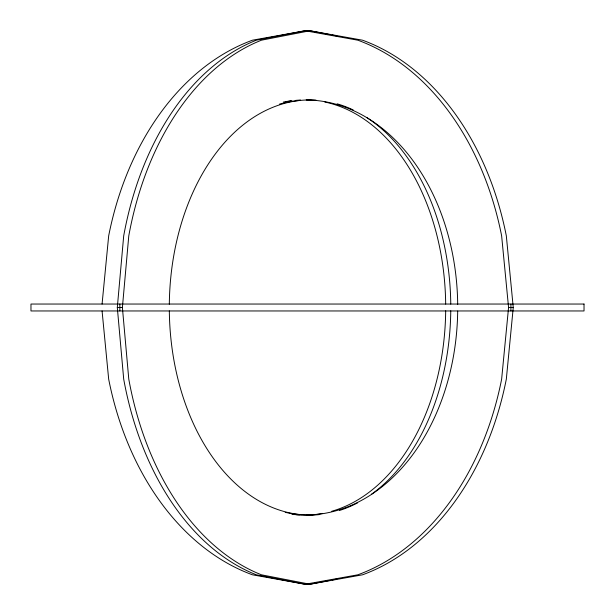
<?xml version="1.0" encoding="UTF-8"?>
<svg xmlns="http://www.w3.org/2000/svg" width="615" height="615" viewBox="0 0 615 615"><rect width="100%" height="100%" fill="white"/><g stroke="black" fill="none" stroke-linecap="round" stroke-linejoin="round"><path stroke-width="0.92" d="M330.309 580.314L310.045 584.25L304.955 584.25L256.386 574.817A276.75 187.652 -90 0 1 123.7 379.124L117.304 307.5L123.7 235.876A276.75 187.652 -90 0 1 256.386 40.183L304.955 30.75L310.045 30.75L330.309 34.686M310.045 584.25L261.475 574.817A276.75 187.652 -90 0 1 128.781 379.124L122.393 307.5L128.781 235.876A276.75 187.652 -90 0 1 261.475 40.183L310.045 30.75M102.075 304.041L108.671 235.876A276.75 203.411 90 0 1 252.504 40.183L305.155 30.75L357.799 40.183A276.75 203.411 90 0 1 501.64 235.876L508.567 307.5L501.64 379.124A276.75 203.411 90 0 1 357.799 574.817L305.155 584.25L252.504 574.817A276.75 203.411 90 0 1 108.671 379.124L102.075 310.959M308.153 31.05L309.845 30.75L362.496 40.183A276.75 203.411 90 0 1 506.329 235.876L513.256 307.5L506.329 379.124A276.75 203.411 90 0 1 362.496 574.817L309.845 584.25L308.153 583.95M304.955 584.25L306.524 583.95M332.2 579.945L336.912 579.03M117.304 307.5L122.393 307.5M508.567 307.5L513.256 307.5M332.2 35.055L336.912 35.97M304.955 30.75L306.524 31.05M510.911 304.041L510.911 310.959M119.848 304.041L119.848 310.959M307.077 99.953A207.562 152.558 -90 0 1 457.698 304.448M457.691 311.059A207.562 152.558 -90 0 1 307 515.047M299.459 514.916A207.562 152.558 -90 0 1 291.879 514.278M283.361 102.067A207.562 152.558 -90 0 1 291.91 100.722M301.312 514.74A207.562 152.558 -90 0 1 285.191 512.333M279.594 104.058A207.562 152.558 -90 0 1 300.404 100.337M285.406 101.952A207.562 140.743 90 0 1 291.033 100.96M295.754 100.383A207.562 140.743 90 0 1 300.497 100.045M306.193 99.945A207.562 140.743 90 0 1 310.921 100.122M324.758 102.005A207.562 140.743 90 0 1 445.675 304.094M445.683 310.798A207.562 140.743 90 0 1 331.769 511.257M322.644 513.417A207.562 140.743 90 0 1 296.169 514.655M319.246 514.617A207.562 140.743 90 0 1 169.325 310.906M169.317 304.202A207.562 140.743 90 0 1 316.01 100.122M337.128 103.82A207.562 140.743 90 0 1 353.233 109.954M367.124 117.772A207.562 140.743 90 0 1 450.764 304.094M450.764 310.798A207.562 140.743 90 0 1 371.483 494.237M357.684 502.809A207.562 140.743 90 0 1 339.488 510.473M584.027 304.041L30.973 304.041L30.973 310.959L584.027 310.959L584.027 304.041"/></g></svg>
